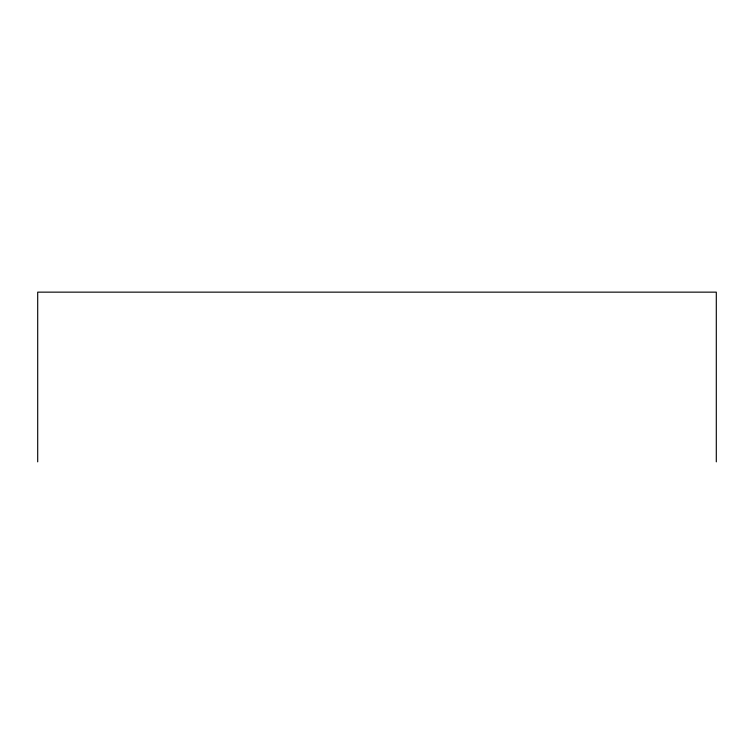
<?xml version="1.0" encoding="UTF-8"?>
<svg xmlns="http://www.w3.org/2000/svg" width="754" height="754" viewBox="0 0 754 754"><rect width="100%" height="100%" fill="white"/><g stroke="black" fill="none" stroke-linecap="round" stroke-linejoin="round"><path stroke-width="1.13" d="M716.3 461.853L716.3 292.147L37.7 292.147L37.7 461.853"/></g></svg>
